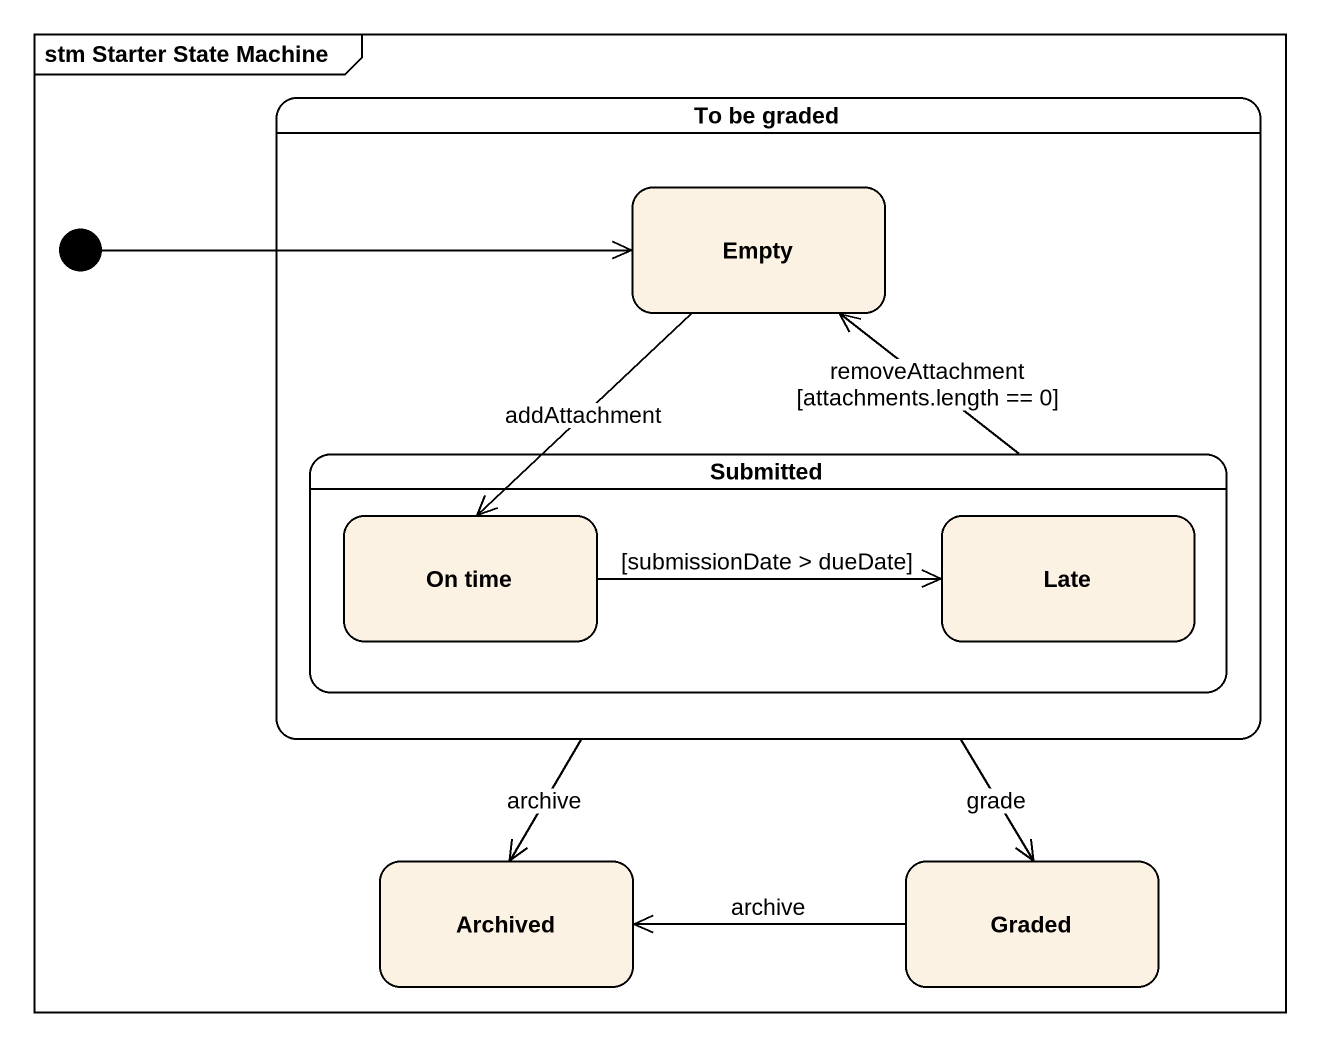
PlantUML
@startuml
mainframe stm Starter State Machine
hide empty description
state "To be graded" as To_be_graded {
  state Empty
  state Submitted {
    state "On time" as On_time
    state Late
  }
}
state initial1 <<start>>
state Archived
state Graded
To_be_graded --> Archived : archive
To_be_graded --> Graded : grade
Empty --> On_time : addAttachment
initial1 -right-> Empty
Submitted -up-> Empty : removeAttachment [attachments.length == 0]
On_time -right-> Late : [submissionDate > dueDate]
Graded -left-> Archived : archive
@enduml
